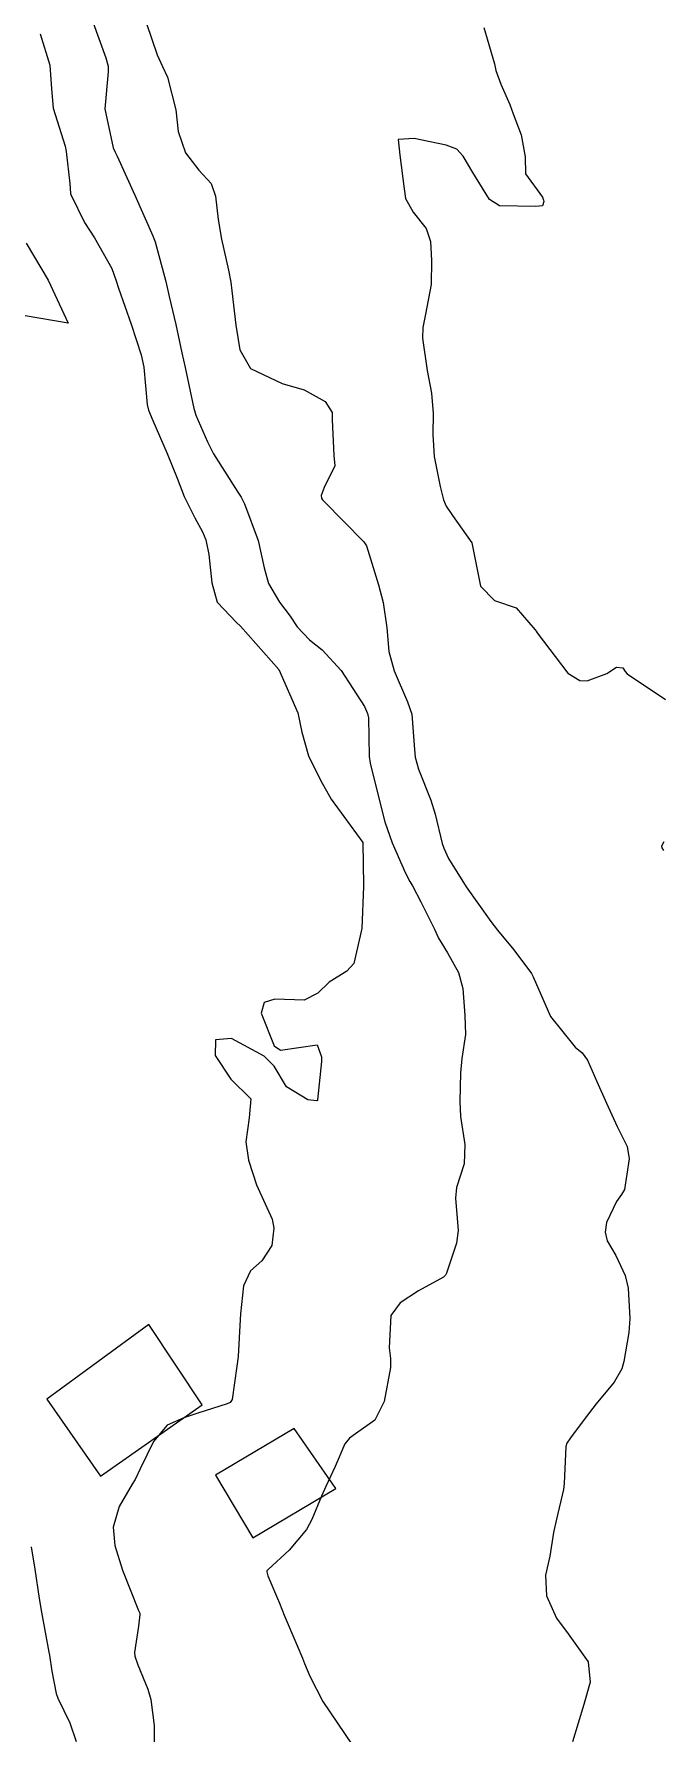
# Model space of a CAD drawing. Header units: metres. Extents: x 307586 to 320046, y 7427249 to 7434250.
# Drawn here: x 317490.9 to 317520.1, y 7431614.8 to 7431693.9 of the extents above; entities that cross this region are included whole.
import ezdxf

# ---------------------------------------------------------------- set-up
doc = ezdxf.new("R2010")
doc.units = ezdxf.units.M
doc.header["$MEASUREMENT"] = 0
for name, color, linetype in [('Curvas de Nivel 1m', 11, 'Continuous'), ('Curvas de Nivel 5m', 15, 'Continuous'), ('Edificações', 30, 'Continuous')]:
    doc.layers.add(name, color=color, linetype=linetype)

msp = doc.modelspace()

# ---------------------------------------------------------------- linework, layer by layer
at = {"layer": 'Curvas de Nivel 1m', "flags": 128}
for points, elevation in [([(317493.606, 7431694.375), (317494.206, 7431692.749), (317494.315, 7431692.364), (317494.305, 7431692.088), (317494.147, 7431690.366), (317494.536, 7431688.559), (317494.626, 7431688.359), (317494.724, 7431688.165), (317495.541, 7431686.35), (317496.379, 7431684.456), (317496.433, 7431684.341), (317496.491, 7431684.181), (317496.989, 7431682.335), (317497.153, 7431681.636), (317497.45, 7431680.33), (317497.741, 7431679.009), (317497.888, 7431678.325), (317498.298, 7431676.417), (317498.318, 7431676.321), (317498.391, 7431676.113), (317498.933, 7431674.866), (317499.203, 7431674.308), (317500.347, 7431672.531), (317500.501, 7431672.288), (317500.65, 7431671.977), (317501.289, 7431670.28), (317501.572, 7431669.009), (317501.767, 7431668.275), (317502.284, 7431667.399), (317502.778, 7431666.762), (317503.105, 7431666.258), (317503.673, 7431665.655), (317504.262, 7431665.188), (317505.153, 7431664.231), (317506.228, 7431662.546), (317506.379, 7431662.218), (317506.415, 7431662.024), (317506.457, 7431660.217), (317506.504, 7431659.911), (317506.918, 7431658.213), (317507.187, 7431657.186), (317507.523, 7431656.206), (317508.139, 7431654.798), (317508.345, 7431654.407), (317508.461, 7431654.195), (317508.848, 7431653.464), (317509.484, 7431652.179), (317509.683, 7431651.758), (317510.092, 7431651.078), (317510.604, 7431650.165), (317510.814, 7431649.42), (317510.903, 7431648.161), (317510.928, 7431647.277), (317510.763, 7431646.163), (317510.694, 7431645.496), (317510.665, 7431644.163), (317510.707, 7431643.458), (317510.909, 7431642.161), (317510.87, 7431641.265), (317510.511, 7431640.165), (317510.465, 7431639.656), (317510.594, 7431638.163), (317510.519, 7431637.572), (317510.054, 7431636.169), (317510.009, 7431636.072), (317509.911, 7431635.979), (317508.744, 7431635.342), (317507.899, 7431634.792), (317507.466, 7431634.196), (317507.376, 7431632.692), (317507.445, 7431632.196), (317507.444, 7431631.782), (317507.148, 7431630.2), (317506.71, 7431629.327), (317505.82, 7431628.685), (317505.543, 7431628.497), (317505.312, 7431628.225), (317504.863, 7431627.169), (317504.441, 7431626.234), (317504.227, 7431625.797), (317503.778, 7431624.711), (317503.534, 7431624.244), (317502.734, 7431623.28), (317501.745, 7431622.378), (317501.695, 7431622.319), (317501.687, 7431622.271), (317501.741, 7431622.078), (317502.281, 7431620.814), (317502.502, 7431620.258), (317503.083, 7431618.869), (317503.346, 7431618.245), (317503.446, 7431618), (317503.685, 7431617.418), (317504.302, 7431616.234), (317505.653, 7431614.22)], 743), ([(317496.092, 7431694.345), (317496.591, 7431692.883), (317496.841, 7431692.337), (317497.065, 7431691.849), (317497.456, 7431690.331), (317497.562, 7431689.316), (317497.902, 7431688.326), (317498.525, 7431687.517), (317499.101, 7431686.893), (317499.295, 7431686.308), (317499.423, 7431685.227), (317499.581, 7431684.304), (317499.908, 7431682.862), (317500.014, 7431682.297), (317500.061, 7431681.898), (317500.246, 7431680.293), (317500.426, 7431679.151), (317500.936, 7431678.285), (317502.406, 7431677.581), (317503.433, 7431677.284), (317504.398, 7431676.745), (317504.726, 7431676.237), (317504.732, 7431675.894), (317504.813, 7431674.236), (317504.851, 7431673.749), (317504.35, 7431672.74), (317504.223, 7431672.364), (317504.237, 7431672.242), (317504.277, 7431672.176), (317504.342, 7431672.107), (317506.2, 7431670.221), (317506.32, 7431670.029), (317506.884, 7431668.214), (317507.107, 7431667.389), (317507.28, 7431666.21), (317507.364, 7431665.107), (317507.613, 7431664.206), (317508.231, 7431662.772), (317508.429, 7431662.197), (317508.566, 7431660.554), (317508.598, 7431660.194), (317508.747, 7431659.639), (317509.314, 7431658.183), (317509.521, 7431657.534), (317509.849, 7431656.175), (317509.927, 7431655.95), (317510.146, 7431655.48), (317510.964, 7431654.162), (317512.109, 7431652.542), (317512.419, 7431652.145), (317513.183, 7431651.223), (317514.012, 7431650.121), (317514.081, 7431649.973), (317514.892, 7431648.112), (317516.039, 7431646.688), (317516.368, 7431646.427), (317516.605, 7431646.091), (317517.038, 7431645.1), (317517.499, 7431644.078), (317517.997, 7431642.998), (317518.452, 7431642.065), (317518.55, 7431641.491), (317518.339, 7431640.066), (317518.198, 7431639.829), (317517.954, 7431639.507), (317517.49, 7431638.527), (317517.44, 7431638.077), (317517.531, 7431637.678), (317517.922, 7431636.99), (317518.362, 7431636.066), (317518.495, 7431635.476), (317518.587, 7431634.063), (317518.537, 7431633.41), (317518.295, 7431632.066), (317518.21, 7431631.716), (317517.853, 7431631.097), (317517.021, 7431630.082), (317516.494, 7431629.429), (317515.819, 7431628.505), (317515.655, 7431628.262), (317515.6, 7431628.102), (317515.523, 7431626.375), (317515.498, 7431626.103), (317515.171, 7431624.714), (317515.034, 7431624.107), (317514.861, 7431623.004), (317514.654, 7431622.111), (317514.699, 7431621.144), (317515.161, 7431620.106), (317515.712, 7431619.38), (317516.638, 7431618.086), (317516.727, 7431617.128), (317516.441, 7431616.088), (317515.909, 7431614.35)], 742), ([(317511.787, 7431694.158), (317512.281, 7431692.46), (317512.346, 7431692.152), (317512.577, 7431691.526), (317512.992, 7431690.568), (317513.156, 7431690.141), (317513.531, 7431689.153), (317513.704, 7431688.132), (317513.733, 7431687.34), (317514.514, 7431686.262), (317514.57, 7431686.119), (317514.571, 7431686.061), (317514.51, 7431685.857), (317514.209, 7431685.824), (317512.51, 7431685.854), (317512.044, 7431686.155), (317511.277, 7431687.411), (317510.832, 7431688.167), (317510.538, 7431688.491), (317510.04, 7431688.678), (317508.545, 7431688.992), (317507.805, 7431688.946), (317507.875, 7431688.207), (317508.08, 7431686.642), (317508.141, 7431686.204), (317508.506, 7431685.554), (317509.104, 7431684.796), (317509.303, 7431684.188), (317509.357, 7431683.31), (317509.329, 7431682.187), (317509.079, 7431680.82), (317508.951, 7431680.192), (317508.934, 7431679.693), (317509.152, 7431678.189), (317509.352, 7431677.136), (317509.426, 7431676.185), (317509.407, 7431675.208), (317509.469, 7431674.184), (317509.748, 7431672.783), (317509.915, 7431672.176), (317510.036, 7431671.87), (317510.336, 7431671.435), (317511.231, 7431670.161), (317511.457, 7431669.007), (317511.633, 7431668.157), (317512.286, 7431667.489), (317513.287, 7431667.139), (317514.179, 7431666.121), (317514.215, 7431666.063), (317514.272, 7431665.979), (317515.692, 7431664.106), (317516.248, 7431663.766), (317516.601, 7431663.743), (317517.516, 7431664.087), (317517.962, 7431664.377), (317518.256, 7431664.346), (317518.359, 7431664.183), (317518.459, 7431664.077), (317520.235, 7431662.871)], 741), ([(317491.142, 7431693.867), (317491.6, 7431692.4), (317491.668, 7431691.303), (317491.741, 7431690.398), (317492.301, 7431688.628), (317492.358, 7431688.392), (317492.518, 7431686.889), (317492.557, 7431686.433), (317492.568, 7431686.389), (317493.207, 7431685.086), (317493.672, 7431684.372), (317494.472, 7431682.941), (317494.68, 7431682.358), (317494.786, 7431682.03), (317495.381, 7431680.351), (317495.844, 7431678.923), (317495.968, 7431678.344), (317496.126, 7431676.612), (317496.187, 7431676.342), (317496.388, 7431675.859), (317497.049, 7431674.333), (317497.513, 7431673.171), (317497.836, 7431672.325), (317498.333, 7431671.338), (317498.697, 7431670.685), (317498.847, 7431670.312), (317498.993, 7431669.629), (317499.136, 7431668.307), (317499.381, 7431667.4), (317500.275, 7431666.466), (317500.459, 7431666.288), (317502.253, 7431664.27), (317503.135, 7431662.256), (317503.317, 7431661.356), (317503.628, 7431660.249), (317504.186, 7431659.117), (317504.687, 7431658.235), (317506.153, 7431656.22), (317506.183, 7431654.219), (317506.182, 7431654.17), (317506.103, 7431652.22), (317505.731, 7431650.579), (317505.418, 7431650.227), (317504.587, 7431649.723), (317504.067, 7431649.199), (317503.427, 7431648.885), (317502.063, 7431648.925), (317501.565, 7431648.771), (317501.427, 7431648.276), (317502.038, 7431646.75), (317502.328, 7431646.558), (317504.039, 7431646.806), (317504.231, 7431646.238), (317504.239, 7431646.03), (317504.055, 7431644.24), (317504.046, 7431644.206), (317504.012, 7431644.19), (317503.599, 7431644.246), (317502.601, 7431644.843), (317502.028, 7431645.812), (317501.568, 7431646.275), (317500.041, 7431647.099), (317499.298, 7431647.039), (317499.29, 7431646.297), (317500.022, 7431645.198), (317500.938, 7431644.281), (317500.874, 7431643.407), (317500.714, 7431642.283), (317500.83, 7431641.426), (317501.214, 7431640.277), (317501.939, 7431638.686), (317502.016, 7431638.269), (317501.925, 7431637.463), (317501.454, 7431636.739), (317500.935, 7431636.28), (317500.608, 7431635.581), (317500.46, 7431634.284), (317500.431, 7431633.739), (317500.349, 7431632.285), (317500.296, 7431631.848), (317500.084, 7431630.288), (317499.98, 7431630.149), (317499.84, 7431630.089), (317498.476, 7431629.661), (317497.83, 7431629.431), (317497.054, 7431629.093), (317496.411, 7431628.331), (317495.8, 7431627.065), (317495.565, 7431626.573), (317495.428, 7431626.344), (317494.816, 7431625.316), (317494.541, 7431624.352), (317494.623, 7431623.488), (317494.981, 7431622.348), (317495.724, 7431620.476), (317495.766, 7431620.382), (317495.782, 7431620.339), (317495.785, 7431620.276), (317495.714, 7431619.737), (317495.529, 7431618.508), (317495.548, 7431618.341), (317495.689, 7431617.939), (317496.15, 7431616.805), (317496.296, 7431616.331), (317496.442, 7431615.109), (317496.453, 7431614.328)], 744), ([(317520.155, 7431656.246), (317520.054, 7431656.051), (317520.067, 7431655.966), (317520.151, 7431655.852)], 741)]:
    msp.add_lwpolyline(points, dxfattribs=dict(at, elevation=elevation))
at = {"layer": 'Curvas de Nivel 5m', "elevation": 745, "flags": 128}
for points in [[(317490.488, 7431684.112), (317491.517, 7431682.399), (317492.443, 7431680.39), (317490.446, 7431680.739)], [(317490.724, 7431623.435), (317490.902, 7431622.398), (317491.097, 7431621.028), (317491.199, 7431620.395), (317491.554, 7431618.533), (317491.578, 7431618.391), (317491.685, 7431617.643), (317491.889, 7431616.601), (317491.968, 7431616.386), (317492.528, 7431615.243), (317492.815, 7431614.373)]]:
    msp.add_lwpolyline(points, dxfattribs=at)
at = {"layer": 'Edificações'}
for points in [[(317496.204, 7431633.784), (317491.451, 7431630.3), (317493.947, 7431626.727), (317498.686, 7431630.038)], [(317502.969, 7431628.944), (317499.301, 7431626.776), (317501.041, 7431623.847), (317504.897, 7431626.147)]]:
    msp.add_lwpolyline(points, close=True, dxfattribs=at)

doc.saveas('drawing.dxf')
